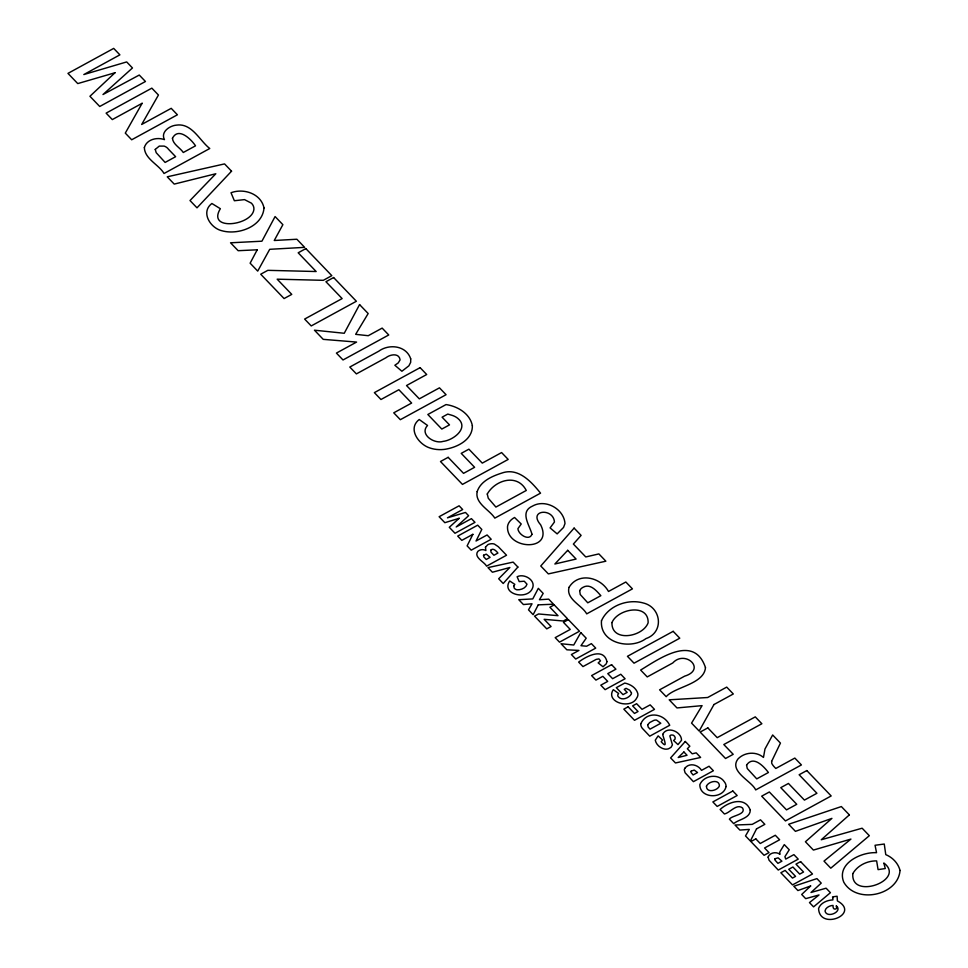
<?xml version="1.0" encoding="UTF-8"?>
<svg xmlns="http://www.w3.org/2000/svg" width="968" height="968" viewBox="0 0 968 968"><rect width="100%" height="100%" fill="white"/><g stroke="black" fill="none" stroke-linecap="round" stroke-linejoin="round"><path stroke-width="1.45" d="M750.273 810.155C750.2 818.432 738.354 819.351 733.72 823.659L729.4 819.158C731.82 815.419 746.401 814.669 742.589 808.002C736.551 803.21 730.017 812.878 724.427 813.979L720.107 809.478C728.456 801.806 745.106 796.095 750.273 810.155M705.478 667.605C704.123 684.328 674.442 686.856 666.202 696.694L659.607 689.821L684.606 676.172C706.834 669.396 685.078 649.443 672.784 662.959L647.229 676.922L640.635 670.05C659.051 658.881 694.153 633.592 705.478 667.605M410.71 358.862L410.674 362.334L408.883 365.831L401.901 371.252L394.859 365.263L398.235 362.927L400.099 359.866C399.155 352.667 390.104 354.349 385.929 357.761L356.393 373.902L349.799 367.041L378.778 351.202C389.051 343.579 406.403 345.54 410.71 358.862M832.758 897.796L832.916 899.913C827.253 900.143 820.683 902.757 818.589 908.42C819.315 931.059 861.133 913.937 837.38 900.905L837.114 896.247L832.553 896.852L832.758 897.796M579.663 590.746L580.268 594.534L587.782 602.81L600.85 595.671C596.457 590.807 590.262 583.063 582.93 587.37A8.555 6.389 -2.7 0 0 579.663 590.746M472.36 425.702C472.711 440.186 456.364 447.797 444.034 449.43A25.18 18.803 -2.7 0 1 429.526 447.845C418.515 444.264 407.31 428.534 419.229 419.519L427.529 425.46C419.059 434.402 434.475 444.324 443.15 441.372C453.29 440.307 469.504 427.977 457.804 418.382A16.892 12.62 -2.7 0 0 451.995 415.308L447.773 414.074L442.098 417.184L449.491 424.879L441.819 429.066L427.832 414.498L446.018 404.576C457.465 406.185 470.061 413.602 472.36 425.702M836.34 905.927L836.691 908.492C833.738 910.392 832.758 907.73 833.061 905.443C830.375 905.37 825.414 907.452 825.026 911.009C826.732 918.959 843.261 911.445 836.34 905.927M172.449 138.291C172.969 144.413 180.169 147.753 183.291 152.496L195.512 145.829C191.301 139.38 178.33 126.53 172.449 138.291M647.701 724.766L648.161 727.029L650.036 729.146L660.793 723.265L656.582 720.107A4.102 3.061 -2.7 0 0 653.582 720.519L649.685 722.551L647.701 724.766M768.096 857.104L769.064 860.225L778.248 870.05L798.225 859.136L793.893 854.635L785.75 859.076L784.903 856.692L789.247 849.783L784.286 844.604L780.172 851.32A12.415 9.269 -2.7 0 0 779.7 852.772L780.014 854.32C776.348 851.453 769.741 852.481 768.096 857.104M487.267 494.019L488.271 498.23L495.894 507.075L526.289 490.461C517.178 473.001 495.071 480.189 487.267 494.019M640.84 723.701L640.78 724.778A11.846 8.845 -2.7 0 0 642.304 728.299L649.746 736.176L669.723 725.262C663.891 713.089 646.6 710.802 640.84 723.701M900.034 870.474C898.122 895.521 856.402 904.451 843.769 882.163C836.231 863.722 860.963 851.779 876.548 852.699L875.048 845.27L884.256 844.035L885.768 854.635C892.581 857.406 898.219 863.287 900.034 870.474M155.243 149.435L156.211 152.702L165.117 162.43L175.631 156.695L168.371 149.132A9.402 7.018 -2.7 0 0 164.137 146.095L159.284 146.095L155.243 149.435M601.491 620.694C599.519 643.393 630.543 650.097 645.946 638.602C664.435 632.285 661.35 607.226 643.284 602.979C627.833 598.611 608.267 605.665 601.491 620.694M746.57 765.095L747.26 768.519L756.758 778.877L768.41 772.512C763.788 766.366 753.273 755.076 746.57 765.095M513.766 586.027L514.177 588A4.864 3.63 -2.7 0 0 516.96 589.802C520.76 590.069 525.975 588.145 526.991 584.176L524.257 581.224L519.211 581.611L517.118 576.746C524.208 573.092 536.296 580.352 532.376 588.496C527.015 600.704 500.783 594.122 509.7 580.969L514.819 584.357L513.766 586.027M771.629 761.392L771.762 763.377A21.877 16.335 -2.7 0 0 774.4 767.019L775.791 768.471L794.825 758.077L801.419 764.938L755.681 789.924C751.991 781.164 728.529 771.411 737.979 758.96C744.549 752.1 756.165 751.132 763.474 757.436L764.974 749.002L772.658 734.978L780.438 743.085L771.629 761.392M631.451 692.858L631.342 694.044C628.885 698.073 621.734 701.11 618.262 696.694A3.811 2.856 -2.7 0 1 617.874 694.649L618.6 693.463L613.313 689.664C604.855 702.139 630.93 709.943 636.738 697.964A9.632 7.187 -2.7 0 0 637.791 693.439C636.109 687.691 630.362 684.207 624.771 683.057L616.313 687.667L623.017 694.649L627.167 692.386L624.251 689.349L626.09 688.333L629.72 690.232L631.451 692.858M263.998 207.951C262.594 226.718 238.067 235.345 221.95 230.759C210.443 228.182 200.303 212.113 211.895 203.498L220.353 208.713C206.983 230.59 248.849 225.968 253.507 211.218A12.632 9.426 -2.7 0 0 251.402 203.159L244.541 199.614L234.365 200.739L231.013 192.741C243.682 187.986 261.07 193.612 263.998 207.951M662.705 734.409C663.395 737.918 668.658 750.394 661.205 741.754L662.548 739.988L658.143 735.886L655.263 740.205C656.159 744.646 660.37 748.349 664.81 749.087A6.486 4.84 -2.7 0 0 668.658 748.724L671.054 747.32L672.421 744.9L669.856 735.982A2.166 1.621 -2.7 0 1 671.235 735.002C674.49 734.155 677.043 738.935 673.571 740.496L677.987 744.598L681.545 740.254C681.557 731.493 666.916 725.564 662.705 734.409M611.957 622.581C611.268 642.546 642.825 637.198 648.124 622.811C648.826 602.967 617.657 608.691 611.957 622.581M852.856 873.572C850.327 900.603 906.641 880.093 883.832 862.996L885.272 868.55L878.073 869.627L876.633 860.903C867.425 860.673 857.406 865.465 852.856 873.572M144.365 147.547C144.619 158.921 158.933 164.729 164.04 173.49L209.766 148.503C199.553 140.614 192.003 122.888 176.503 125.126C169.69 125.646 160.361 131.987 164.451 139.634C157.203 136.924 146.652 139.295 144.365 147.547M706.446 786.21C706.265 793.324 717.373 790.844 719.369 786.016C719.599 778.78 708.394 781.297 706.446 786.21M531.989 534.3C529.181 541.439 518.255 534.481 517.916 528.673L521.232 524.003L514.565 517.493A16.335 12.197 -2.7 0 0 507.534 526.41C506.143 550.078 554.168 552.05 540.64 524.813C527.584 509.797 553.49 507.522 554.434 522.042L550.09 527.899L557.144 533.888L563.545 527.439L564.985 523.567C564.017 508.974 545.516 498.665 532.594 506.058C519.259 511.842 529.665 525.201 531.989 534.3M726.048 786.548C723.386 799.374 699.767 798.733 699.828 784.685C703.627 775.392 718.558 772.96 724.342 781.805A11.81 8.821 -2.7 0 1 726.048 786.548M606.96 661.64L606.295 663.794L603.052 666.77L598.176 662.911L600.511 660.854L598.962 658.881L596.179 659.402L582.966 666.589L578.646 662.088C585.761 656.667 603.463 646.854 606.96 661.64M477.163 491.611C474.731 503.445 489.626 509.809 494.817 518.134L540.543 493.148C531.359 481.786 518.303 467.181 501.799 473.074C492.083 476.171 480.612 481.144 477.163 491.611M490.655 550.284L491.079 552.244L493.922 555.269L497.915 553.079C496.439 551.143 493.051 547.404 490.655 550.284M485.464 547.186L485.888 550.562C483.383 549.05 480.043 549.425 477.865 551.349C473.364 557.326 484.411 561.839 486.565 566.147L506.542 555.233L498.302 546.69L494.491 544.137A5.179 3.872 -2.7 0 0 491.091 543.774A6.498 4.852 -2.7 0 0 487.787 544.718L485.464 547.186M569.039 587.346C565.723 599.144 582.071 605.254 586.705 613.869L632.431 588.871L625.836 582.01L608.509 591.472C600.608 577.182 578.525 571.761 569.039 587.346M483.528 555.257L483.843 556.915L486.238 559.468L490.086 557.362L486.275 554.132L483.528 555.257M774.896 858.785L774.945 860.02L777.921 863.359L781.914 861.181L778.127 857.842L774.896 858.785M684.908 768.217L684.243 769.669L685.09 772.754L693.415 781.66L713.392 770.746L709.06 766.245L701.534 770.359C698.061 764.623 689.361 762.397 684.908 768.217M691.128 771.181L691.043 772.44L693.088 774.969L697.541 772.537L694.225 770.056L691.128 771.181M472.88 534.324L467.12 545.879L471.222 550.163L491.199 539.249L487.098 534.965L476.026 541.015L481.798 529.448L477.696 525.176L457.719 536.091L461.821 540.362L472.88 534.324M756.528 828.874L750.357 840.998L745.505 835.928L749.293 829.394L739.879 830.072L735.014 825.014L752.209 824.373L760.509 819.835L764.829 824.337L756.528 828.874M538.244 604.855L533.15 614.68L528.504 609.84L532.049 603.778L523.422 604.552L518.775 599.7L532.775 598.914L538.317 588.338L543.181 593.408L539.43 599.749L548.687 599.144L553.551 604.213L538.244 604.855M257.21 249.804L250.131 263.187L257.718 271.101L269.721 249.308L304.654 247.36L296.861 239.241L274.247 240.5L282.874 224.673L275.081 216.554L261.929 241.201L230.553 242.799L238.152 250.7L257.21 249.804M359.576 304.593L344.245 333.27L314.455 330.197L323.239 339.357L356.587 342.079L336.416 353.09L343.011 359.963L388.737 334.976L382.154 328.104L368.227 335.714L355.655 334.335L368.167 313.535L359.576 304.593M713.985 704.522L699.162 731.034L691.563 723.12L702.066 705.648L676.983 707.935L669.203 699.816L707.681 697.505L726.714 687.111L733.308 693.971L713.985 704.522M142.127 103.298L125.295 133.112L131.684 139.779L177.41 114.793L171.215 108.331L141.679 124.473L158.437 95.021L151.843 88.148L106.117 113.135L112.312 119.584L142.127 103.298M580.788 632.588L573.746 645.015L561.029 643.732L566.861 649.806L578.937 650.423L571.398 654.537L575.73 659.039L595.707 648.124L591.375 643.623L586.62 646.225L580.969 645.704L586.197 638.215L580.788 632.588M574.109 528.104L540.761 566.002L548.348 573.903L605.871 561.198L598.877 553.914L585.773 556.951L573.383 544.052L581.102 535.389L574.109 528.104M517.892 567.054L503.215 583.486L498.677 578.767L509.87 567.49L492.409 572.233L487.969 567.611L513.137 562.106L517.892 567.054M685.296 741.464L670.606 757.908L675.47 762.965L700.638 757.46L696.21 752.838L692.217 753.818L687.353 748.748L689.833 746.195L685.296 741.464M567.708 550.32L554.87 564.005L576.105 559.056L567.708 550.32M231.546 171.191L197 207.83L190.006 200.545L215.816 173.756L174.228 184.101L167.234 176.817L224.552 163.907L231.546 171.191M683.916 752.003L678.205 757.52L687.05 755.27L683.916 752.003M810.639 885.986L801.698 894.48L805.691 898.655L819.025 894.964L809.478 902.587L813.58 906.871L830.423 892.69L826.103 888.188L811.015 892.484L821.239 883.119L816.919 878.617L793.808 886.264L797.91 890.548L810.639 885.986M114.986 72.757L89.939 96.28L99.728 106.48L145.454 81.493L139.259 75.044L102.983 94.537L132.471 67.966L126.675 61.928L83.817 74.56L119.887 54.849L113.692 48.4L67.966 73.386L77.755 83.587L114.986 72.757M459.159 518.303L449.285 527.306L455.008 533.271L474.986 522.357L471.428 518.642L456.206 526.955L468.609 515.714L465.475 512.447L447.458 517.832L462.668 509.519L459.098 505.804L439.121 516.718L444.856 522.684L459.159 518.303M849.36 814.887L821.263 839.752L862.137 828.209L869.325 835.699L830.786 868.187L823.998 861.109L850.933 839.087L813.41 850.073L805.424 841.749L831.923 818.384L795.43 831.343L788.642 824.264L841.361 806.562L849.36 814.887M305.852 248.607L298.18 252.793L316.161 271.524L267.821 270.338L260.719 274.222L284.084 298.567L291.755 294.381L277.175 279.183L323.3 280.321L331.818 275.662L305.852 248.607M333.609 277.538L325.938 281.724L342.127 298.58L304.63 319.065L311.224 325.938L356.381 301.266L333.609 277.538M420.1 367.646L374.374 392.633L380.969 399.506L398.864 389.729L411.642 403.051L393.746 412.828L400.341 419.689L446.066 394.702L439.472 387.841L419.313 398.852L406.524 385.542L426.694 374.519L420.1 367.646M448.16 457.332L440.488 461.518L462.462 484.411L508.188 459.425L501.593 452.564L482.282 463.115L468.899 449.176L461.228 453.363L474.61 467.302L463.539 473.352L448.16 457.332M554.204 604.891L549.897 607.239L558.004 615.684L538.547 613.966L534.554 616.144L546.763 628.861L551.07 626.514L544.149 619.314L563.352 621.008L567.49 618.734L554.204 604.891M568.361 619.641L563.449 622.327L570.249 629.418L555.196 637.646L559.516 642.159L579.493 631.233L568.361 619.641M611.582 664.677L591.605 675.591L595.937 680.105L602.846 676.317L607.71 681.387L600.801 685.163L605.121 689.664L625.098 678.75L620.778 674.248L612.623 678.701L607.771 673.631L615.914 669.178L611.582 664.677M673.183 631.33L627.445 656.316L634.04 663.189L679.766 638.202L673.183 631.33M628.123 706.797L623.815 709.145L634.512 720.301L654.489 709.375L650.169 704.873L642.026 709.326L636.617 703.7L632.624 705.878L638.033 711.504L634.488 713.44L628.123 706.797M707.826 727.888L700.154 732.074L725.528 758.501L733.2 754.314L723.81 744.537L761.864 723.737L755.27 716.865L717.215 737.664L707.826 727.888M732.837 791.013L712.859 801.928L717.191 806.429L737.168 795.514L732.837 791.013M806.804 770.564L799.144 774.751L816.919 793.276L804.42 800.1L788.436 783.451L780.777 787.649L796.749 804.299L786.524 809.877L769.342 791.981L761.683 796.168L785.447 820.937L831.173 795.95L806.804 770.564M755.826 838.881L750.902 841.567L764.091 855.301L769.003 852.614L764.575 847.992L779.639 839.764L775.308 835.263L760.255 843.491L755.826 838.881M800.596 861.605L795.986 864.134L803.549 872.011L799.713 874.116L792.901 867.013L788.751 869.288L795.563 876.379L792.49 878.061L785.145 870.401L780.837 872.749L792.514 884.909L812.491 873.995L800.596 861.605"/></g></svg>
